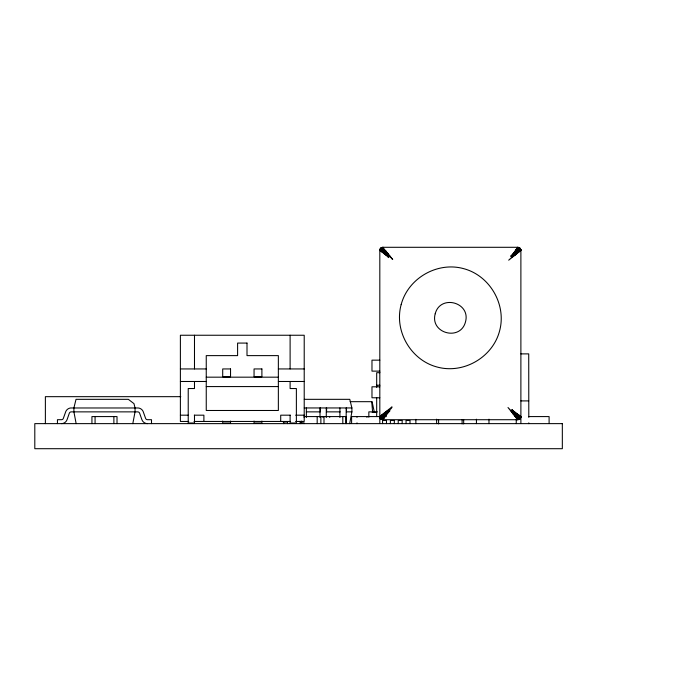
<?xml version="1.0" encoding="UTF-8"?>
<svg xmlns="http://www.w3.org/2000/svg" width="696" height="696" viewBox="0 0 696 696"><rect width="100%" height="100%" fill="white"/><g stroke="black" fill="none" stroke-linecap="round" stroke-linejoin="round"><path stroke-width="1.04" d="M382.539 419.575L382.861 419.175C381.251 419.697 379.868 414.772 379.92 417.391L381.382 419.296L382.539 419.575L389.812 410.805L387.089 413.233L383.131 419.497L382.139 419.61L380.233 418.148L380.042 416.399L392.005 406.829C392.074 410.457 374.683 417.583 382.948 419.714L517.754 419.714C526.028 416.861 513.631 412.867 511.978 409.718L520.747 416.991L519.973 418.801L517.572 419.497L508.002 407.525L519.112 419.253L520.782 417.391L519.32 419.296C515.24 420.245 520.556 418.453 520.347 416.669L520.469 418.148L518.563 419.61L520.886 416.582L520.469 418.148L518.563 419.61M379.816 422.855L379.816 250.43L380.729 248.211L382.948 247.297L517.754 247.297L519.973 248.211L520.886 250.43L520.886 422.855M382.948 247.297L379.816 250.43L380.729 248.211L380.042 250.603L380.233 248.864L382.139 247.402L383.131 247.515L380.668 249.49L381.086 250.943L388.733 257.564L382.469 247.454L380.834 248.324L379.92 249.62L380.042 250.603L381.904 252.1L384.349 249.725L382.948 247.297L381.965 248.176L381.974 249.464L383.618 253.475L386.297 254.562L388.733 257.564M519.973 418.801L519.616 416.069L518.807 414.912L516.084 417.635L518.242 419.558L519.112 419.253L519.277 416.843L518.485 415.129M132.805 423.629L135.041 411.867L135.041 407.952L133.98 403.645L128.36 399.33L76.021 399.33L73.907 407.952L73.907 411.867L76.142 423.629M349.67 423.629L351.898 411.867L351.898 407.952L349.784 399.33L304.291 399.33M520.469 248.864L520.886 250.43L508.698 260.182L520.425 249.072L519.32 247.715L517.032 248.202L513.622 253.77L510.89 256.206L518.163 247.437L520.469 248.864L520.886 250.43L517.754 247.297L517.232 248.568L519.982 251.152L520.782 249.62L519.973 248.211L514.022 254.144L511.699 257.007L511.978 257.564M382.139 247.402L379.816 250.43L380.233 248.864M520.747 416.991L520.886 416.582L517.754 419.714L518.737 418.835L518.729 417.548L516.884 413.807L514.709 415.912L517.911 419.157C518.398 416.469 516.458 413.963 514.405 412.45L514.736 412.023M382.948 419.714L379.816 416.582L380.695 417.565L381.991 417.556L385.723 415.712L385.166 415.355L381.452 416.887L380.373 416.739L380.721 415.86L383.47 418.444L382.861 419.175L381.643 419.27L387.089 413.233L387.507 413.563M385.897 255.293L387.811 253.37L392.701 259.486L381.599 247.759L381.425 250.168L383.618 253.475L385.993 251.099L384.349 249.725L387.811 253.37L389.525 256.485L390.082 256.206M379.816 250.43L381.382 247.715M388.725 409.448L389.003 410.005L386.68 412.858L380.729 418.801L379.816 416.582L382.139 419.61M513.196 253.448L513.622 253.77L519.059 247.732L517.754 247.297M511.699 257.007L514.805 255.293L520.33 250.273L519.451 248.716L517.572 247.515L518.163 247.437M380.373 416.739L385.897 411.719L389.003 410.005M510.62 410.805L511.177 410.527L512.891 413.633L514.405 412.45L516.075 414.894L517.302 418.426L519.982 415.86L520.443 417.887L516.528 414.372M517.754 419.714L520.025 417.974M510.89 256.206L516.502 252.613L518.807 252.1L519.599 250.882L516.067 252.109L513.622 253.77L514.805 255.293M389.812 410.805L384.201 414.398L381.895 414.912L381.112 416.13L384.636 414.903L387.089 413.233L385.897 411.719M514.388 254.545L517.085 253.475L518.459 251.821L516.084 249.377L518.694 248.15L519.851 248.307M380.851 418.696L382.008 418.861L384.618 417.635L382.243 415.19L383.618 413.537L386.315 412.467M515.536 251.656L519.251 250.125L520.669 250.603L520.73 249.942L518.72 249.455L514.979 251.3L516.858 253.153M516.302 249.699L519.451 248.716L520.782 249.62L519.32 247.715M384.401 417.313L381.251 418.296L379.973 417.069M520.886 353.881L528.725 353.881L528.795 417.356M379.816 360.154L371.977 360.154L371.977 371.125L379.816 371.125M180.386 368.941L206.251 368.941M278.356 368.941L304.213 368.941M379.92 372.691L376.684 372.691L376.684 387.324M206.251 377.171L278.356 377.171M180.386 381.486L206.251 381.486M278.356 381.486L304.213 381.486M376.684 385.236L379.92 385.236M206.251 386.576L278.356 386.576M379.816 386.802L371.977 386.802L371.977 397.773L379.816 397.773M180.795 396.668L45.379 396.668L45.379 423.629M520.886 400.905L528.725 400.905M350.149 401.679L372.09 401.679L374.326 412.128M304.274 407.952L351.898 407.952M306.362 411.867L320.317 411.867L320.317 407.952M340.222 411.867L326.589 411.867L326.589 407.952M351.898 411.867L346.495 411.867L346.495 407.952M377.397 411.867L368.845 411.867L368.845 417.217M372.177 412.337L376.249 412.337M180.386 415.181L188.225 415.181M194.28 415.181L203.893 415.181L203.893 421.454M290.319 415.181L280.705 415.181L280.705 421.454M295.67 415.181L304.213 415.181M386.402 416.582L351.602 416.582L351.602 422.855M528.725 416.582L549.101 416.582L549.101 422.855M188.746 421.454L180.386 421.454L180.386 335.246L304.213 335.246L304.213 421.454L295.67 421.454M194.01 421.454L290.589 421.454M283.228 422.063L287.526 422.063L287.526 423.629M389.525 256.485L380.834 248.324M511.177 410.527L519.868 418.688M379.955 250.021L382.217 251.882M385.166 415.355L383.844 413.85M384.175 252.639L380.26 249.125L380.355 250.343L380.721 251.152L383.4 248.585L383.679 248.202L382.791 247.846C382.304 250.534 384.244 253.048 386.297 254.562L384.627 252.117L383.4 248.585L387.811 253.37M512.891 413.633L516.354 417.287L511.978 409.718M518.563 247.402L520.886 250.43M381.382 419.296L379.816 416.582L380.233 418.148M513.639 413.215L515.023 415.686M385.68 251.317L387.063 253.796M371.707 401.679L372.63 412.128M528.795 422.846L528.795 423.629M516.249 419.183L516.249 423.629M488.975 419.183L488.975 423.629M476.438 419.183L476.438 423.629M463.675 419.714L463.675 423.899M462.109 419.714L462.109 423.899M438.593 419.714L438.593 423.899M436.627 419.183L436.627 423.629M415.869 419.349L415.869 423.629M409.996 423.629L409.996 420.488L406.072 420.488L406.072 423.629M402.157 423.629L402.157 420.488L398.234 420.488L398.234 423.629M394.319 423.629L394.319 420.488L390.395 420.488L390.395 423.629M386.48 423.629L386.48 420.488L382.565 420.488L382.565 423.629M376.684 397.651L376.684 416.582M366.949 416.573L366.949 417.356M356.996 416.573L356.996 417.356M356.996 422.846L356.996 423.629M346.182 407.952L346.182 423.629M345.947 423.629L345.947 416.573L304.091 416.573L304.091 417.356M342.806 416.573L342.806 423.629M339.909 407.952L339.909 417.522M329.721 416.573L329.721 417.356M326.276 407.952L326.276 417.522M323.997 416.573L323.997 423.629M322.9 416.573L322.9 417.356M320.865 416.573L320.865 423.629M320.003 407.952L320.003 417.522M317.185 416.573L317.185 423.629M306.362 407.952L306.362 417.522M304.091 423.629L304.091 422.846L301.742 422.846L301.742 421.01M300.959 421.611L300.959 423.629M300.098 421.254L300.098 423.629M290.11 335.246L290.11 368.941M290.11 381.486L290.11 388.533L296.374 388.533L296.374 423.02L290.11 423.02L290.11 415.181M283.637 421.471L283.637 423.629M261.896 421.063L261.896 423.02L254.057 423.02L254.057 421.063M230.541 421.063L230.541 423.02L222.703 423.02L222.703 421.063M194.489 335.246L194.489 368.941M194.489 381.486L194.489 388.533L188.225 388.533L188.225 423.02L194.489 423.02L194.489 415.181M151.502 423.629L151.502 419.705L147.308 419.688A2.062 2.062 0 0 1 145.655 418.522L143.115 411.397A6.003 6.003 0 0 0 138.295 407.978L70.653 407.978A6.003 6.003 0 0 0 65.833 411.397L63.292 418.522A2.062 2.062 0 0 1 61.639 419.688L57.446 419.705L57.446 423.629M117.015 423.629L117.015 416.573L91.933 416.573L91.933 423.629M113.883 416.573L113.883 423.629M95.074 416.573L95.074 423.629M61.431 423.629A5.986 5.986 0 0 0 67.077 419.644L69.304 413.267A2.079 2.079 0 0 1 71.27 411.867L137.678 411.867A2.079 2.079 0 0 1 139.644 413.267L141.88 419.644A5.986 5.986 0 0 0 147.517 423.629M401.148 304.648C393.919 330.939 410.788 360.145 437.166 367.036C463.458 374.257 492.664 357.396 499.563 331.018C506.784 304.726 489.914 275.512 463.536 268.621C437.245 261.4 408.039 278.261 401.148 304.648M435.209 313.774C429.745 333.375 460.421 341.597 465.493 321.891C470.957 302.281 440.281 294.06 435.209 313.774M247.002 343.076L237.597 343.076L237.597 355.621L206.251 355.621L206.251 410.483L278.356 410.483L278.356 355.621L247.002 355.621L247.002 343.076M230.541 368.941L222.703 368.941L222.703 376.78L230.541 376.78L230.541 368.941M261.896 368.941L254.057 368.941L254.057 376.78L261.896 376.78L261.896 368.941M562.333 423.629L34.8 423.629L34.8 448.702L562.333 448.702L562.333 423.629"/></g></svg>
